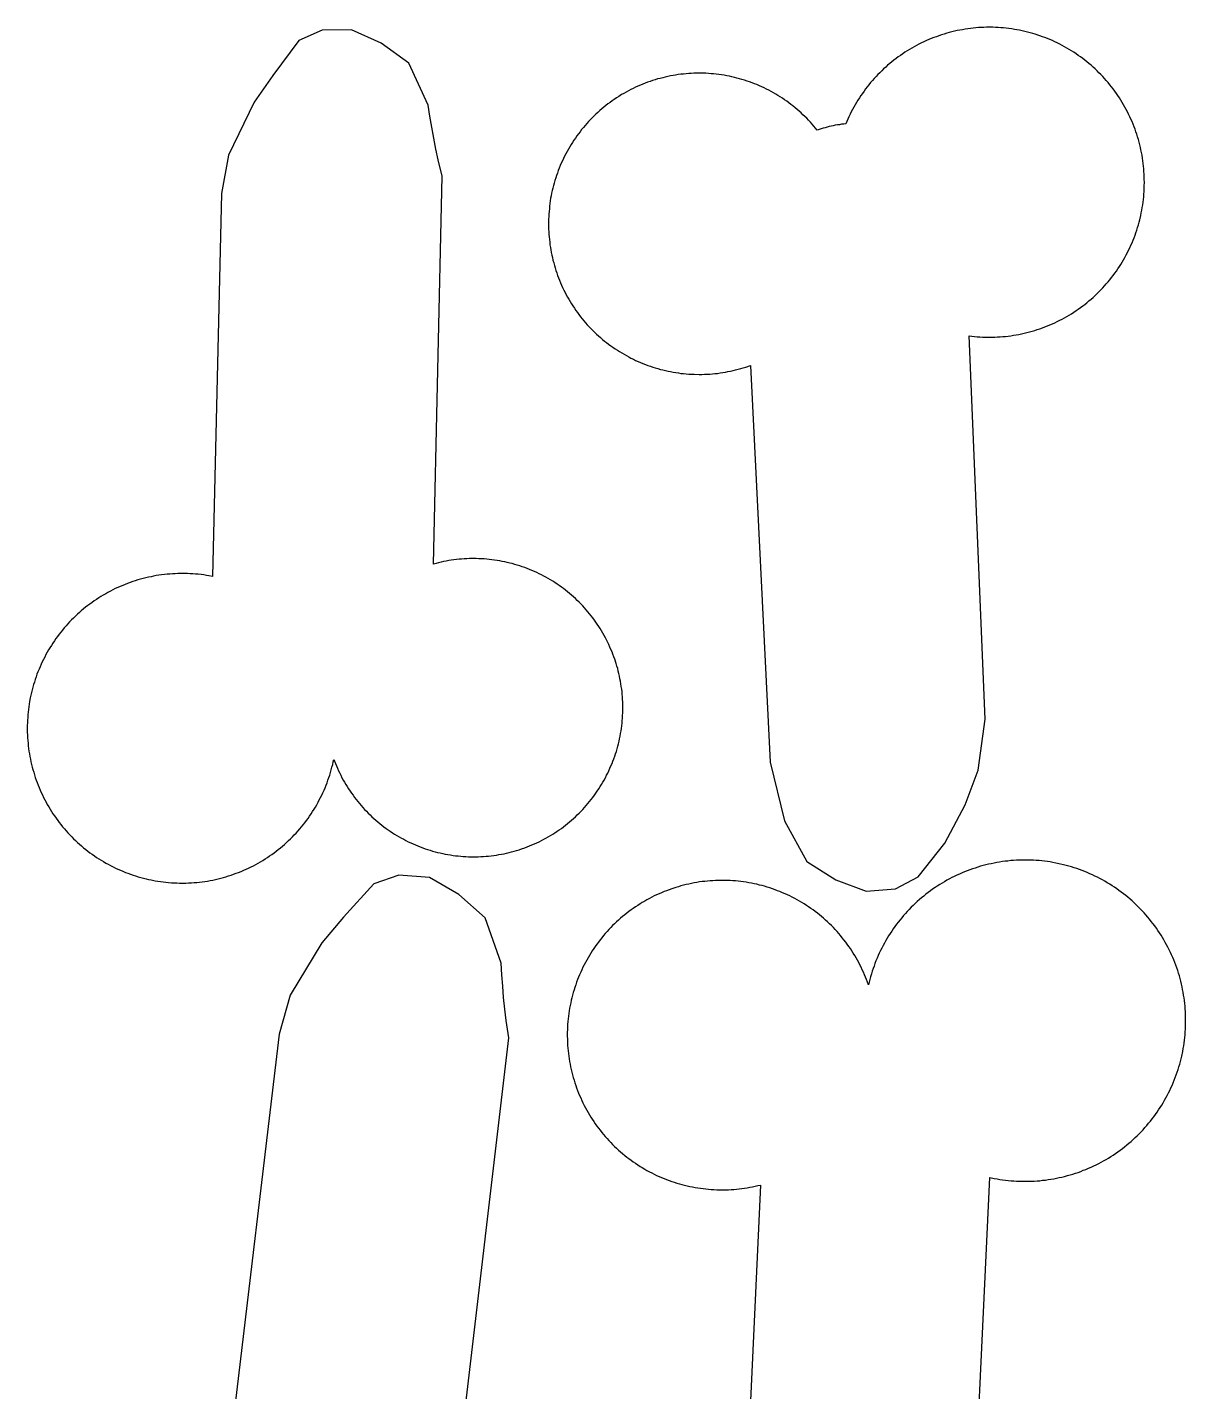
# Model space of a CAD drawing. Extents: x -246 to 246, y -104 to 199.
# Drawn here: x 139.19 to 148.8, y 1.74 to 13.06 of the extents above; entities that cross this region are included whole.
import ezdxf

# ---------------------------------------------------------------- set-up
doc = ezdxf.new("R2010")
doc.units = 0
doc.layers.add('Add_Red', color=1, linetype='Continuous')

msp = doc.modelspace()

# ---------------------------------------------------------------- linework, layer by layer
at = {"layer": 'Add_Red'}
for points in [[(140.507, 5.959), (140.529, 5.96), (140.552, 5.961), (140.574, 5.963), (140.596, 5.965), (140.619, 5.967), (140.641, 5.97), (140.663, 5.973), (140.685, 5.976), (140.707, 5.98), (140.729, 5.984), (140.751, 5.989), (140.773, 5.994), (140.795, 6), (140.817, 6.005), (140.838, 6.011), (140.86, 6.018), (140.881, 6.025), (140.902, 6.032), (140.923, 6.04), (140.944, 6.048), (140.965, 6.056), (140.986, 6.065), (141.006, 6.074), (141.026, 6.083), (141.047, 6.093), (141.067, 6.103), (141.086, 6.114), (141.106, 6.125), (141.125, 6.136), (141.145, 6.147), (141.164, 6.159), (141.182, 6.171), (141.201, 6.184), (141.219, 6.197), (141.238, 6.21), (141.256, 6.223), (141.273, 6.237), (141.291, 6.251), (141.308, 6.266), (141.325, 6.28), (141.341, 6.295), (141.358, 6.311), (141.374, 6.326), (141.39, 6.342), (141.405, 6.358), (141.421, 6.374), (141.436, 6.391), (141.451, 6.408), (141.465, 6.425), (141.479, 6.442), (141.493, 6.46), (141.506, 6.478), (141.52, 6.496), (141.533, 6.514), (141.545, 6.533), (141.557, 6.552), (141.569, 6.571), (141.581, 6.59), (141.592, 6.609), (141.603, 6.629), (141.613, 6.649), (141.624, 6.669), (141.634, 6.689), (141.643, 6.709), (141.652, 6.73), (141.661, 6.75), (141.669, 6.771), (141.677, 6.792), (141.685, 6.813), (141.692, 6.834), (141.699, 6.855), (141.706, 6.877), (141.712, 6.898), (141.718, 6.92), (141.724, 6.942), (141.729, 6.964), (141.733, 6.985), (141.747, 6.951), (141.755, 6.931), (141.764, 6.911), (141.773, 6.891), (141.782, 6.872), (141.791, 6.853), (141.801, 6.833), (141.812, 6.814), (141.822, 6.796), (141.833, 6.777), (141.845, 6.759), (141.856, 6.74), (141.868, 6.722), (141.88, 6.705), (141.893, 6.687), (141.906, 6.67), (141.919, 6.653), (141.932, 6.636), (141.946, 6.619), (141.96, 6.603), (141.974, 6.586), (141.989, 6.57), (142.004, 6.555), (142.019, 6.539), (142.034, 6.524), (142.05, 6.509), (142.066, 6.495), (142.082, 6.481), (142.099, 6.467), (142.115, 6.453), (142.132, 6.439), (142.149, 6.426), (142.167, 6.413), (142.184, 6.401), (142.202, 6.389), (142.22, 6.377), (142.238, 6.365), (142.257, 6.354), (142.275, 6.343), (142.294, 6.332), (142.313, 6.322), (142.332, 6.312), (142.351, 6.302), (142.371, 6.293), (142.391, 6.284), (142.41, 6.275), (142.43, 6.267), (142.45, 6.259), (142.471, 6.252), (142.491, 6.244), (142.511, 6.238), (142.532, 6.231), (142.553, 6.225), (142.574, 6.219), (142.594, 6.214), (142.615, 6.209), (142.637, 6.204), (142.658, 6.2), (142.679, 6.196), (142.7, 6.192), (142.722, 6.189), (142.743, 6.186), (142.764, 6.184), (142.786, 6.182), (142.807, 6.18), (142.829, 6.179), (142.851, 6.178), (142.872, 6.177), (142.894, 6.177), (142.931, 6.178), (142.953, 6.179), (142.974, 6.18), (142.996, 6.181), (143.017, 6.183), (143.039, 6.186), (143.06, 6.188), (143.082, 6.191), (143.103, 6.195), (143.124, 6.199), (143.145, 6.203), (143.166, 6.208), (143.187, 6.212), (143.208, 6.218), (143.229, 6.223), (143.25, 6.229), (143.271, 6.236), (143.291, 6.243), (143.317, 6.252), (143.337, 6.259), (143.357, 6.267), (143.377, 6.275), (143.397, 6.284), (143.417, 6.293), (143.436, 6.302), (143.455, 6.312), (143.474, 6.322), (143.493, 6.332), (143.512, 6.343), (143.531, 6.354), (143.549, 6.365), (143.567, 6.377), (143.585, 6.389), (143.603, 6.401), (143.621, 6.413), (143.638, 6.426), (143.655, 6.439), (143.672, 6.453), (143.689, 6.467), (143.705, 6.481), (143.721, 6.495), (143.737, 6.509), (143.753, 6.524), (143.768, 6.539), (143.784, 6.555), (143.798, 6.57), (143.813, 6.586), (143.827, 6.603), (143.841, 6.619), (143.855, 6.636), (143.869, 6.653), (143.882, 6.67), (143.895, 6.687), (143.907, 6.705), (143.919, 6.722), (143.931, 6.74), (143.943, 6.759), (143.954, 6.777), (143.965, 6.796), (143.976, 6.814), (143.986, 6.833), (143.996, 6.853), (144.006, 6.872), (144.015, 6.891), (144.024, 6.911), (144.032, 6.931), (144.041, 6.951), (144.049, 6.971), (144.056, 6.991), (144.063, 7.011), (144.07, 7.032), (144.077, 7.052), (144.083, 7.073), (144.089, 7.094), (144.094, 7.115), (144.099, 7.136), (144.104, 7.157), (144.108, 7.178), (144.112, 7.199), (144.116, 7.221), (144.119, 7.242), (144.122, 7.263), (144.124, 7.285), (144.126, 7.306), (144.128, 7.328), (144.129, 7.349), (144.13, 7.371), (144.131, 7.393), (144.131, 7.414), (144.131, 7.44), (144.13, 7.462), (144.129, 7.483), (144.127, 7.505), (144.126, 7.526), (144.124, 7.548), (144.121, 7.569), (144.118, 7.59), (144.115, 7.612), (144.111, 7.633), (144.107, 7.654), (144.103, 7.675), (144.098, 7.697), (144.093, 7.717), (144.088, 7.738), (144.082, 7.759), (144.075, 7.78), (144.063, 7.817), (144.056, 7.837), (144.049, 7.857), (144.041, 7.878), (144.032, 7.897), (144.024, 7.917), (144.015, 7.937), (144.006, 7.956), (143.996, 7.976), (143.986, 7.995), (143.976, 8.014), (143.965, 8.033), (143.954, 8.051), (143.943, 8.07), (143.931, 8.088), (143.919, 8.106), (143.907, 8.124), (143.895, 8.141), (143.882, 8.159), (143.869, 8.176), (143.855, 8.193), (143.841, 8.209), (143.827, 8.226), (143.813, 8.242), (143.798, 8.258), (143.784, 8.273), (143.768, 8.289), (143.753, 8.304), (143.737, 8.319), (143.721, 8.333), (143.705, 8.348), (143.689, 8.362), (143.672, 8.375), (143.655, 8.389), (143.638, 8.402), (143.621, 8.415), (143.603, 8.427), (143.585, 8.44), (143.567, 8.452), (143.549, 8.463), (143.531, 8.474), (143.512, 8.485), (143.493, 8.496), (143.474, 8.506), (143.455, 8.516), (143.436, 8.526), (143.417, 8.535), (143.397, 8.544), (143.377, 8.553), (143.357, 8.561), (143.337, 8.569), (143.317, 8.577), (143.296, 8.584), (143.276, 8.591), (143.255, 8.597), (143.235, 8.603), (143.214, 8.609), (143.193, 8.614), (143.172, 8.619), (143.151, 8.624), (143.13, 8.628), (143.109, 8.632), (143.087, 8.636), (143.066, 8.639), (143.044, 8.642), (143.023, 8.644), (143.002, 8.646), (142.98, 8.648), (142.958, 8.649), (142.937, 8.65), (142.915, 8.651), (142.894, 8.651), (142.858, 8.651), (142.836, 8.65), (142.815, 8.649), (142.793, 8.647), (142.772, 8.645), (142.75, 8.643), (142.729, 8.64), (142.707, 8.637), (142.686, 8.634), (142.665, 8.63), (142.644, 8.626), (142.623, 8.621), (142.602, 8.616), (142.581, 8.611), (142.56, 8.605), (142.632, 11.824), (142.6, 11.959), (142.58, 12.049), (142.562, 12.139), (142.546, 12.23), (142.531, 12.321), (142.517, 12.413), (142.355, 12.762), (142.127, 12.927), (141.881, 13.039), (141.637, 13.036), (141.442, 12.949), (141.227, 12.659), (141.073, 12.439), (140.861, 11.999), (140.803, 11.681), (140.727, 8.503), (140.698, 8.508), (140.676, 8.512), (140.654, 8.515), (140.632, 8.518), (140.609, 8.521), (140.587, 8.523), (140.565, 8.524), (140.542, 8.526), (140.52, 8.527), (140.498, 8.527), (140.475, 8.528), (140.439, 8.527), (140.417, 8.526), (140.395, 8.525), (140.372, 8.523), (140.35, 8.521), (140.328, 8.519), (140.305, 8.516), (140.283, 8.513), (140.261, 8.51), (140.239, 8.506), (140.217, 8.501), (140.195, 8.497), (140.173, 8.492), (140.151, 8.486), (140.13, 8.48), (140.108, 8.474), (140.087, 8.467), (140.066, 8.46), (140.044, 8.453), (140.023, 8.445), (140.002, 8.437), (139.982, 8.429), (139.961, 8.42), (139.941, 8.411), (139.92, 8.402), (139.9, 8.392), (139.88, 8.381), (139.86, 8.371), (139.841, 8.36), (139.821, 8.349), (139.802, 8.337), (139.783, 8.325), (139.764, 8.313), (139.746, 8.3), (139.728, 8.288), (139.709, 8.274), (139.692, 8.261), (139.674, 8.247), (139.657, 8.233), (139.639, 8.218), (139.623, 8.204), (139.606, 8.189), (139.59, 8.173), (139.573, 8.158), (139.558, 8.142), (139.542, 8.126), (139.527, 8.109), (139.512, 8.093), (139.497, 8.076), (139.483, 8.058), (139.469, 8.041), (139.455, 8.023), (139.441, 8.005), (139.428, 7.987), (139.416, 7.969), (139.403, 7.95), (139.391, 7.931), (139.379, 7.912), (139.367, 7.893), (139.356, 7.874), (139.345, 7.854), (139.335, 7.834), (139.325, 7.814), (139.315, 7.794), (139.306, 7.774), (139.297, 7.753), (139.288, 7.733), (139.279, 7.712), (139.271, 7.691), (139.264, 7.67), (139.257, 7.649), (139.25, 7.627), (139.243, 7.606), (139.237, 7.584), (139.231, 7.563), (139.226, 7.541), (139.221, 7.519), (139.216, 7.497), (139.21, 7.466), (139.207, 7.444), (139.203, 7.422), (139.2, 7.4), (139.198, 7.378), (139.196, 7.355), (139.194, 7.333), (139.193, 7.311), (139.192, 7.288), (139.191, 7.266), (139.191, 7.243), (139.191, 7.21), (139.192, 7.187), (139.193, 7.165), (139.195, 7.142), (139.197, 7.12), (139.199, 7.098), (139.202, 7.076), (139.205, 7.053), (139.209, 7.031), (139.212, 7.009), (139.217, 6.987), (139.221, 6.965), (139.226, 6.943), (139.232, 6.922), (139.238, 6.9), (139.244, 6.878), (139.25, 6.857), (139.257, 6.836), (139.265, 6.814), (139.272, 6.793), (139.28, 6.772), (139.289, 6.752), (139.297, 6.731), (139.307, 6.711), (139.316, 6.69), (139.326, 6.67), (139.336, 6.65), (139.347, 6.63), (139.357, 6.611), (139.369, 6.591), (139.38, 6.572), (139.392, 6.553), (139.404, 6.534), (139.417, 6.516), (139.43, 6.497), (139.443, 6.479), (139.456, 6.461), (139.47, 6.444), (139.484, 6.426), (139.499, 6.409), (139.513, 6.392), (139.528, 6.376), (139.544, 6.359), (139.559, 6.343), (139.575, 6.327), (139.591, 6.312), (139.608, 6.296), (139.624, 6.281), (139.641, 6.267), (139.658, 6.252), (139.676, 6.238), (139.693, 6.224), (139.711, 6.211), (139.73, 6.198), (139.748, 6.185), (139.766, 6.172), (139.785, 6.16), (139.804, 6.148), (139.824, 6.137), (139.843, 6.125), (139.863, 6.115), (139.882, 6.104), (139.902, 6.094), (139.922, 6.084), (139.943, 6.075), (139.963, 6.066), (139.984, 6.057), (140.005, 6.048), (140.026, 6.04), (140.047, 6.033), (140.068, 6.025), (140.089, 6.018), (140.111, 6.012), (140.132, 6.006), (140.154, 6), (140.176, 5.995), (140.197, 5.989), (140.219, 5.985), (140.252, 5.979), (140.274, 5.975), (140.296, 5.972), (140.319, 5.969), (140.341, 5.966), (140.363, 5.964), (140.386, 5.962), (140.408, 5.961), (140.43, 5.96), (140.453, 5.959), (140.475, 5.959), (140.507, 5.959)], [(146.392, 5.911), (146.581, 6.011), (146.802, 6.291), (146.969, 6.607), (147.077, 6.895), (147.136, 7.319), (147.002, 10.499), (147.025, 10.496), (147.047, 10.494), (147.069, 10.492), (147.092, 10.49), (147.114, 10.489), (147.136, 10.488), (147.171, 10.488), (147.193, 10.488), (147.216, 10.489), (147.238, 10.49), (147.261, 10.491), (147.283, 10.493), (147.305, 10.495), (147.328, 10.497), (147.35, 10.5), (147.372, 10.504), (147.394, 10.507), (147.416, 10.511), (147.438, 10.516), (147.46, 10.521), (147.482, 10.526), (147.504, 10.532), (147.525, 10.538), (147.547, 10.544), (147.568, 10.551), (147.589, 10.558), (147.611, 10.565), (147.632, 10.573), (147.653, 10.581), (147.673, 10.59), (147.694, 10.599), (147.714, 10.608), (147.734, 10.618), (147.755, 10.628), (147.774, 10.638), (147.794, 10.649), (147.814, 10.66), (147.833, 10.671), (147.852, 10.683), (147.871, 10.695), (147.89, 10.708), (147.908, 10.72), (147.927, 10.733), (147.945, 10.747), (147.962, 10.76), (147.98, 10.774), (147.997, 10.789), (148.014, 10.803), (148.031, 10.818), (148.048, 10.833), (148.064, 10.849), (148.08, 10.864), (148.096, 10.88), (148.111, 10.897), (148.126, 10.913), (148.141, 10.93), (148.156, 10.947), (148.17, 10.964), (148.184, 10.982), (148.198, 11), (148.211, 11.018), (148.224, 11.036), (148.237, 11.054), (148.249, 11.073), (148.261, 11.092), (148.273, 11.111), (148.284, 11.131), (148.295, 11.15), (148.306, 11.17), (148.316, 11.19), (148.326, 11.21), (148.336, 11.23), (148.345, 11.25), (148.354, 11.271), (148.363, 11.292), (148.371, 11.313), (148.379, 11.334), (148.386, 11.355), (148.394, 11.376), (148.4, 11.398), (148.407, 11.419), (148.413, 11.441), (148.418, 11.462), (148.427, 11.497), (148.431, 11.519), (148.435, 11.541), (148.439, 11.563), (148.443, 11.586), (148.446, 11.608), (148.449, 11.63), (148.451, 11.652), (148.453, 11.675), (148.454, 11.697), (148.455, 11.72), (148.456, 11.742), (148.457, 11.773), (148.456, 11.796), (148.456, 11.818), (148.455, 11.841), (148.453, 11.863), (148.452, 11.885), (148.449, 11.908), (148.447, 11.93), (148.444, 11.952), (148.441, 11.974), (148.437, 11.997), (148.433, 12.019), (148.428, 12.041), (148.424, 12.063), (148.418, 12.084), (148.413, 12.106), (148.407, 12.128), (148.4, 12.149), (148.394, 12.171), (148.386, 12.192), (148.379, 12.213), (148.371, 12.234), (148.363, 12.255), (148.354, 12.276), (148.345, 12.296), (148.336, 12.317), (148.326, 12.337), (148.316, 12.357), (148.306, 12.377), (148.295, 12.397), (148.284, 12.416), (148.273, 12.436), (148.261, 12.455), (148.249, 12.474), (148.237, 12.492), (148.224, 12.511), (148.211, 12.529), (148.198, 12.547), (148.184, 12.565), (148.17, 12.582), (148.156, 12.6), (148.141, 12.617), (148.126, 12.634), (148.111, 12.65), (148.096, 12.666), (148.08, 12.682), (148.064, 12.698), (148.048, 12.714), (148.031, 12.729), (148.014, 12.744), (147.997, 12.758), (147.98, 12.772), (147.962, 12.786), (147.945, 12.8), (147.927, 12.813), (147.908, 12.826), (147.89, 12.839), (147.871, 12.852), (147.852, 12.864), (147.833, 12.875), (147.814, 12.887), (147.794, 12.898), (147.774, 12.908), (147.755, 12.919), (147.734, 12.929), (147.714, 12.939), (147.694, 12.948), (147.673, 12.957), (147.653, 12.965), (147.632, 12.974), (147.611, 12.981), (147.589, 12.989), (147.552, 13.001), (147.531, 13.008), (147.509, 13.014), (147.488, 13.019), (147.466, 13.025), (147.444, 13.03), (147.422, 13.034), (147.4, 13.038), (147.378, 13.042), (147.356, 13.046), (147.333, 13.049), (147.311, 13.051), (147.289, 13.054), (147.266, 13.055), (147.244, 13.057), (147.222, 13.058), (147.199, 13.059), (147.171, 13.059), (147.148, 13.059), (147.126, 13.058), (147.104, 13.057), (147.081, 13.056), (147.059, 13.054), (147.037, 13.052), (147.014, 13.049), (146.992, 13.046), (146.97, 13.043), (146.948, 13.039), (146.926, 13.035), (146.904, 13.031), (146.882, 13.026), (146.86, 13.021), (146.838, 13.015), (146.817, 13.009), (146.795, 13.003), (146.774, 12.996), (146.752, 12.989), (146.731, 12.981), (146.71, 12.974), (146.689, 12.965), (146.669, 12.957), (146.648, 12.948), (146.628, 12.939), (146.607, 12.929), (146.587, 12.919), (146.567, 12.908), (146.548, 12.898), (146.528, 12.887), (146.509, 12.875), (146.49, 12.864), (146.471, 12.852), (146.452, 12.839), (146.434, 12.826), (146.415, 12.813), (146.397, 12.8), (146.379, 12.786), (146.362, 12.772), (146.345, 12.758), (146.327, 12.744), (146.311, 12.729), (146.294, 12.714), (146.278, 12.698), (146.262, 12.682), (146.246, 12.666), (146.231, 12.65), (146.216, 12.634), (146.201, 12.617), (146.186, 12.6), (146.172, 12.582), (146.158, 12.565), (146.144, 12.547), (146.131, 12.529), (146.118, 12.511), (146.105, 12.492), (146.093, 12.474), (146.081, 12.455), (146.069, 12.436), (146.058, 12.416), (146.046, 12.397), (146.036, 12.377), (146.025, 12.357), (146.015, 12.337), (146.006, 12.317), (145.996, 12.296), (145.98, 12.257), (145.963, 12.256), (145.945, 12.254), (145.928, 12.251), (145.911, 12.249), (145.893, 12.246), (145.876, 12.242), (145.859, 12.239), (145.842, 12.235), (145.825, 12.231), (145.808, 12.226), (145.791, 12.222), (145.775, 12.216), (145.742, 12.206), (145.728, 12.223), (145.714, 12.239), (145.7, 12.256), (145.686, 12.272), (145.671, 12.288), (145.656, 12.304), (145.64, 12.319), (145.624, 12.334), (145.609, 12.349), (145.592, 12.364), (145.576, 12.378), (145.559, 12.392), (145.542, 12.406), (145.525, 12.419), (145.508, 12.432), (145.49, 12.445), (145.472, 12.458), (145.454, 12.47), (145.436, 12.482), (145.417, 12.494), (145.399, 12.505), (145.38, 12.516), (145.361, 12.526), (145.341, 12.536), (145.322, 12.546), (145.302, 12.556), (145.283, 12.565), (145.263, 12.574), (145.243, 12.583), (145.222, 12.591), (145.202, 12.599), (145.182, 12.606), (145.161, 12.613), (145.14, 12.62), (145.119, 12.626), (145.098, 12.632), (145.077, 12.638), (145.056, 12.643), (145.035, 12.648), (145.014, 12.653), (144.992, 12.657), (144.971, 12.661), (144.949, 12.664), (144.928, 12.667), (144.906, 12.67), (144.884, 12.672), (144.863, 12.674), (144.841, 12.676), (144.819, 12.677), (144.797, 12.678), (144.764, 12.678), (144.742, 12.678), (144.72, 12.677), (144.698, 12.676), (144.677, 12.675), (144.655, 12.673), (144.633, 12.671), (144.612, 12.669), (144.59, 12.666), (144.568, 12.663), (144.547, 12.659), (144.525, 12.655), (144.504, 12.651), (144.483, 12.646), (144.462, 12.641), (144.44, 12.635), (144.419, 12.63), (144.398, 12.623), (144.378, 12.617), (144.357, 12.61), (144.336, 12.603), (144.316, 12.595), (144.296, 12.587), (144.276, 12.579), (144.256, 12.57), (144.236, 12.561), (144.216, 12.552), (144.197, 12.542), (144.177, 12.532), (144.158, 12.521), (144.139, 12.511), (144.12, 12.5), (144.097, 12.485), (144.078, 12.473), (144.06, 12.461), (144.042, 12.449), (144.025, 12.436), (144.007, 12.423), (143.99, 12.409), (143.973, 12.396), (143.956, 12.382), (143.94, 12.368), (143.923, 12.353), (143.907, 12.338), (143.892, 12.323), (143.876, 12.308), (143.861, 12.292), (143.846, 12.276), (143.831, 12.26), (143.817, 12.244), (143.803, 12.227), (143.789, 12.21), (143.776, 12.193), (143.762, 12.176), (143.749, 12.158), (143.737, 12.14), (143.725, 12.122), (143.713, 12.104), (143.701, 12.086), (143.69, 12.067), (143.679, 12.048), (143.668, 12.029), (143.658, 12.01), (143.648, 11.99), (143.638, 11.971), (143.629, 11.951), (143.62, 11.931), (143.611, 11.911), (143.603, 11.891), (143.595, 11.871), (143.588, 11.85), (143.58, 11.83), (143.574, 11.809), (143.567, 11.788), (143.561, 11.767), (143.555, 11.746), (143.55, 11.725), (143.545, 11.704), (143.54, 11.683), (143.536, 11.661), (143.532, 11.64), (143.529, 11.618), (143.526, 11.597), (143.523, 11.575), (143.521, 11.553), (143.519, 11.532), (143.517, 11.51), (143.516, 11.488), (143.515, 11.466), (143.514, 11.429), (143.514, 11.407), (143.515, 11.385), (143.516, 11.363), (143.517, 11.341), (143.519, 11.32), (143.521, 11.298), (143.524, 11.276), (143.526, 11.255), (143.53, 11.233), (143.533, 11.212), (143.537, 11.19), (143.542, 11.169), (143.546, 11.148), (143.551, 11.126), (143.557, 11.105), (143.563, 11.084), (143.569, 11.063), (143.575, 11.042), (143.582, 11.022), (143.59, 11.001), (143.597, 10.981), (143.605, 10.961), (143.614, 10.94), (143.622, 10.92), (143.631, 10.901), (143.642, 10.879), (143.651, 10.86), (143.661, 10.84), (143.672, 10.821), (143.683, 10.802), (143.694, 10.783), (143.705, 10.765), (143.717, 10.747), (143.729, 10.728), (143.741, 10.71), (143.754, 10.693), (143.767, 10.675), (143.78, 10.658), (143.794, 10.641), (143.808, 10.624), (143.822, 10.607), (143.836, 10.591), (143.851, 10.575), (143.866, 10.559), (143.882, 10.544), (143.897, 10.528), (143.913, 10.514), (143.929, 10.499), (143.945, 10.484), (143.962, 10.47), (143.979, 10.456), (143.996, 10.443), (144.013, 10.43), (144.031, 10.417), (144.049, 10.404), (144.067, 10.392), (144.085, 10.38), (144.103, 10.368), (144.122, 10.357), (144.141, 10.346), (144.16, 10.335), (144.179, 10.324), (144.198, 10.314), (144.218, 10.305), (144.237, 10.295), (144.257, 10.286), (144.277, 10.278), (144.297, 10.269), (144.318, 10.261), (144.338, 10.254), (144.359, 10.247), (144.379, 10.24), (144.4, 10.233), (144.421, 10.227), (144.442, 10.221), (144.463, 10.216), (144.485, 10.211), (144.506, 10.206), (144.527, 10.202), (144.549, 10.198), (144.57, 10.194), (144.592, 10.191), (144.613, 10.188), (144.635, 10.186), (144.657, 10.184), (144.678, 10.182), (144.7, 10.181), (144.722, 10.18), (144.764, 10.179), (144.786, 10.179), (144.807, 10.18), (144.829, 10.181), (144.851, 10.182), (144.873, 10.184), (144.894, 10.186), (144.916, 10.188), (144.938, 10.191), (144.959, 10.194), (144.981, 10.198), (145.002, 10.202), (145.024, 10.206), (145.045, 10.211), (145.066, 10.216), (145.087, 10.222), (145.108, 10.228), (145.129, 10.234), (145.15, 10.24), (145.189, 10.254), (145.189, 10.254), (145.352, 6.963), (145.472, 6.475), (145.657, 6.137), (145.896, 5.987), (146.149, 5.892), (146.392, 5.911)], [(147.021, 0.222), (147.175, 3.517), (147.212, 3.509), (147.235, 3.505), (147.258, 3.501), (147.281, 3.498), (147.304, 3.495), (147.327, 3.492), (147.351, 3.49), (147.374, 3.488), (147.397, 3.486), (147.42, 3.485), (147.443, 3.485), (147.467, 3.485), (147.496, 3.485), (147.52, 3.486), (147.543, 3.487), (147.566, 3.488), (147.589, 3.49), (147.612, 3.493), (147.636, 3.495), (147.659, 3.499), (147.682, 3.502), (147.705, 3.506), (147.727, 3.51), (147.75, 3.515), (147.773, 3.52), (147.795, 3.526), (147.818, 3.532), (147.84, 3.538), (147.863, 3.545), (147.885, 3.552), (147.907, 3.559), (147.929, 3.567), (147.95, 3.576), (147.972, 3.584), (147.993, 3.593), (148.015, 3.603), (148.036, 3.612), (148.057, 3.622), (148.078, 3.633), (148.098, 3.644), (148.118, 3.655), (148.139, 3.666), (148.159, 3.678), (148.178, 3.691), (148.198, 3.703), (148.217, 3.716), (148.236, 3.729), (148.255, 3.743), (148.274, 3.757), (148.292, 3.771), (148.31, 3.786), (148.328, 3.801), (148.346, 3.816), (148.363, 3.831), (148.38, 3.847), (148.397, 3.863), (148.414, 3.88), (148.43, 3.896), (148.446, 3.913), (148.461, 3.93), (148.477, 3.948), (148.492, 3.966), (148.506, 3.984), (148.521, 4.002), (148.535, 4.021), (148.549, 4.039), (148.562, 4.058), (148.575, 4.078), (148.588, 4.097), (148.6, 4.117), (148.612, 4.137), (148.624, 4.157), (148.635, 4.177), (148.646, 4.197), (148.657, 4.218), (148.667, 4.239), (148.677, 4.26), (148.687, 4.281), (148.696, 4.303), (148.705, 4.324), (148.713, 4.346), (148.721, 4.368), (148.729, 4.39), (148.736, 4.412), (148.743, 4.434), (148.75, 4.456), (148.756, 4.479), (148.761, 4.501), (148.767, 4.524), (148.775, 4.563), (148.779, 4.586), (148.783, 4.609), (148.786, 4.632), (148.789, 4.655), (148.792, 4.678), (148.794, 4.701), (148.796, 4.724), (148.798, 4.748), (148.799, 4.771), (148.799, 4.794), (148.799, 4.817), (148.799, 4.845), (148.798, 4.868), (148.797, 4.891), (148.796, 4.915), (148.794, 4.938), (148.792, 4.961), (148.789, 4.984), (148.786, 5.007), (148.782, 5.03), (148.778, 5.053), (148.774, 5.076), (148.769, 5.099), (148.764, 5.121), (148.759, 5.144), (148.753, 5.166), (148.747, 5.189), (148.74, 5.211), (148.733, 5.233), (148.725, 5.255), (148.717, 5.277), (148.709, 5.299), (148.701, 5.321), (148.692, 5.342), (148.682, 5.363), (148.673, 5.384), (148.663, 5.405), (148.652, 5.426), (148.641, 5.447), (148.63, 5.467), (148.619, 5.487), (148.607, 5.507), (148.595, 5.527), (148.582, 5.547), (148.569, 5.566), (148.556, 5.585), (148.542, 5.604), (148.528, 5.623), (148.514, 5.641), (148.5, 5.659), (148.485, 5.677), (148.47, 5.695), (148.454, 5.712), (148.438, 5.729), (148.422, 5.746), (148.406, 5.763), (148.389, 5.779), (148.372, 5.795), (148.355, 5.811), (148.338, 5.826), (148.32, 5.841), (148.302, 5.856), (148.284, 5.87), (148.265, 5.884), (148.246, 5.898), (148.227, 5.911), (148.208, 5.925), (148.189, 5.937), (148.169, 5.95), (148.149, 5.962), (148.129, 5.974), (148.109, 5.985), (148.088, 5.996), (148.068, 6.007), (148.047, 6.017), (148.026, 6.027), (148.005, 6.036), (147.983, 6.046), (147.962, 6.055), (147.94, 6.063), (147.918, 6.071), (147.896, 6.079), (147.874, 6.086), (147.852, 6.093), (147.83, 6.1), (147.807, 6.106), (147.785, 6.111), (147.762, 6.117), (147.721, 6.125), (147.698, 6.13), (147.675, 6.134), (147.652, 6.137), (147.629, 6.14), (147.606, 6.143), (147.583, 6.145), (147.56, 6.147), (147.536, 6.148), (147.513, 6.149), (147.49, 6.15), (147.467, 6.15), (147.441, 6.15), (147.418, 6.149), (147.395, 6.148), (147.371, 6.147), (147.348, 6.145), (147.325, 6.142), (147.302, 6.14), (147.279, 6.137), (147.256, 6.133), (147.233, 6.129), (147.21, 6.125), (147.187, 6.12), (147.165, 6.115), (147.142, 6.11), (147.12, 6.104), (147.097, 6.098), (147.075, 6.091), (147.053, 6.084), (147.031, 6.077), (147.009, 6.069), (146.987, 6.061), (146.965, 6.052), (146.944, 6.043), (146.923, 6.034), (146.901, 6.024), (146.88, 6.014), (146.86, 6.004), (146.839, 5.993), (146.819, 5.982), (146.798, 5.97), (146.778, 5.958), (146.759, 5.946), (146.739, 5.934), (146.72, 5.921), (146.7, 5.908), (146.682, 5.894), (146.663, 5.88), (146.644, 5.866), (146.626, 5.851), (146.608, 5.837), (146.591, 5.822), (146.573, 5.806), (146.556, 5.79), (146.539, 5.774), (146.523, 5.758), (146.506, 5.741), (146.49, 5.724), (146.475, 5.707), (146.459, 5.69), (146.444, 5.672), (146.43, 5.654), (146.415, 5.636), (146.401, 5.617), (146.387, 5.599), (146.374, 5.58), (146.361, 5.561), (146.348, 5.541), (146.335, 5.521), (146.323, 5.502), (146.311, 5.482), (146.3, 5.461), (146.289, 5.441), (146.278, 5.42), (146.268, 5.399), (146.258, 5.378), (146.248, 5.357), (146.239, 5.336), (146.23, 5.314), (146.222, 5.293), (146.214, 5.271), (146.206, 5.249), (146.199, 5.227), (146.192, 5.205), (146.185, 5.182), (146.179, 5.16), (146.173, 5.137), (146.168, 5.115), (146.16, 5.137), (146.152, 5.158), (146.144, 5.179), (146.135, 5.199), (146.126, 5.22), (146.117, 5.24), (146.107, 5.261), (146.097, 5.281), (146.087, 5.3), (146.076, 5.32), (146.065, 5.34), (146.054, 5.359), (146.042, 5.378), (146.03, 5.397), (146.018, 5.416), (146.005, 5.434), (145.992, 5.452), (145.979, 5.47), (145.965, 5.488), (145.951, 5.506), (145.937, 5.523), (145.922, 5.54), (145.908, 5.557), (145.892, 5.573), (145.877, 5.59), (145.861, 5.606), (145.845, 5.621), (145.829, 5.637), (145.813, 5.652), (145.796, 5.667), (145.779, 5.681), (145.761, 5.695), (145.744, 5.709), (145.726, 5.723), (145.708, 5.736), (145.69, 5.749), (145.671, 5.762), (145.653, 5.774), (145.634, 5.786), (145.615, 5.798), (145.595, 5.809), (145.576, 5.821), (145.556, 5.831), (145.536, 5.842), (145.516, 5.852), (145.496, 5.861), (145.476, 5.87), (145.455, 5.879), (145.434, 5.888), (145.414, 5.896), (145.393, 5.904), (145.372, 5.912), (145.35, 5.919), (145.329, 5.925), (145.307, 5.932), (145.286, 5.938), (145.264, 5.943), (145.242, 5.949), (145.221, 5.953), (145.199, 5.958), (145.177, 5.962), (145.154, 5.966), (145.132, 5.969), (145.11, 5.972), (145.088, 5.974), (145.065, 5.977), (145.043, 5.978), (145.021, 5.98), (144.998, 5.981), (144.976, 5.981), (144.954, 5.981), (144.922, 5.981), (144.899, 5.98), (144.877, 5.979), (144.855, 5.978), (144.832, 5.976), (144.81, 5.973), (144.788, 5.971), (144.766, 5.968), (144.744, 5.964), (144.722, 5.96), (144.7, 5.956), (144.678, 5.951), (144.656, 5.946), (144.634, 5.941), (144.612, 5.935), (144.591, 5.929), (144.569, 5.923), (144.536, 5.912), (144.515, 5.904), (144.494, 5.896), (144.473, 5.888), (144.452, 5.879), (144.432, 5.87), (144.411, 5.861), (144.391, 5.852), (144.371, 5.842), (144.351, 5.831), (144.331, 5.821), (144.312, 5.809), (144.292, 5.798), (144.273, 5.786), (144.254, 5.774), (144.236, 5.762), (144.217, 5.749), (144.199, 5.736), (144.181, 5.723), (144.163, 5.709), (144.146, 5.695), (144.128, 5.681), (144.111, 5.667), (144.095, 5.652), (144.078, 5.637), (144.062, 5.621), (144.046, 5.606), (144.03, 5.59), (144.015, 5.573), (144, 5.557), (143.985, 5.54), (143.97, 5.523), (143.956, 5.506), (143.942, 5.488), (143.928, 5.47), (143.915, 5.452), (143.902, 5.434), (143.889, 5.416), (143.877, 5.397), (143.865, 5.378), (143.853, 5.359), (143.842, 5.34), (143.831, 5.32), (143.82, 5.3), (143.81, 5.281), (143.8, 5.261), (143.79, 5.24), (143.781, 5.22), (143.772, 5.199), (143.763, 5.179), (143.755, 5.158), (143.747, 5.137), (143.74, 5.116), (143.733, 5.094), (143.726, 5.073), (143.72, 5.052), (143.714, 5.03), (143.708, 5.008), (143.703, 4.987), (143.698, 4.965), (143.694, 4.943), (143.689, 4.921), (143.686, 4.899), (143.682, 4.876), (143.68, 4.854), (143.677, 4.832), (143.675, 4.81), (143.673, 4.787), (143.672, 4.765), (143.671, 4.743), (143.67, 4.72), (143.67, 4.698), (143.671, 4.656), (143.672, 4.633), (143.673, 4.611), (143.675, 4.589), (143.677, 4.566), (143.679, 4.544), (143.682, 4.522), (143.685, 4.5), (143.689, 4.478), (143.693, 4.456), (143.697, 4.434), (143.702, 4.412), (143.707, 4.39), (143.713, 4.368), (143.719, 4.347), (143.726, 4.323), (143.733, 4.301), (143.74, 4.28), (143.747, 4.259), (143.755, 4.238), (143.763, 4.217), (143.772, 4.196), (143.781, 4.176), (143.79, 4.155), (143.8, 4.135), (143.81, 4.115), (143.82, 4.095), (143.831, 4.076), (143.842, 4.056), (143.853, 4.037), (143.865, 4.018), (143.877, 3.999), (143.889, 3.98), (143.902, 3.962), (143.915, 3.943), (143.928, 3.925), (143.942, 3.908), (143.956, 3.89), (143.97, 3.873), (143.985, 3.856), (144, 3.839), (144.015, 3.822), (144.03, 3.806), (144.046, 3.79), (144.062, 3.774), (144.078, 3.759), (144.095, 3.744), (144.111, 3.729), (144.128, 3.715), (144.146, 3.7), (144.163, 3.686), (144.181, 3.673), (144.199, 3.659), (144.217, 3.646), (144.236, 3.634), (144.254, 3.621), (144.273, 3.609), (144.292, 3.598), (144.312, 3.586), (144.331, 3.575), (144.351, 3.564), (144.371, 3.554), (144.391, 3.544), (144.411, 3.534), (144.432, 3.525), (144.452, 3.516), (144.473, 3.508), (144.494, 3.499), (144.515, 3.492), (144.536, 3.484), (144.557, 3.477), (144.578, 3.47), (144.6, 3.464), (144.621, 3.458), (144.643, 3.452), (144.665, 3.447), (144.687, 3.442), (144.709, 3.438), (144.731, 3.434), (144.753, 3.43), (144.775, 3.427), (144.797, 3.424), (144.819, 3.421), (144.842, 3.419), (144.864, 3.417), (144.886, 3.416), (144.909, 3.415), (144.931, 3.414), (144.954, 3.414), (144.984, 3.415), (145.006, 3.415), (145.028, 3.416), (145.051, 3.418), (145.073, 3.42), (145.095, 3.422), (145.118, 3.425), (145.14, 3.428), (145.162, 3.431), (145.184, 3.435), (145.206, 3.439), (145.228, 3.444), (145.25, 3.449), (145.272, 3.454), (145.119, 0.116)], [(142.795, 1.358), (143.184, 4.676), (143.163, 4.818), (143.152, 4.913), (143.142, 5.009), (143.134, 5.104), (143.127, 5.199), (143.122, 5.295), (142.989, 5.672), (142.769, 5.865), (142.526, 6.004), (142.274, 6.025), (142.064, 5.954), (141.814, 5.675), (141.633, 5.463), (141.371, 5.029), (141.28, 4.706), (140.891, 1.431)]]:
    msp.add_lwpolyline(points, dxfattribs=at)

doc.saveas('drawing.dxf')
